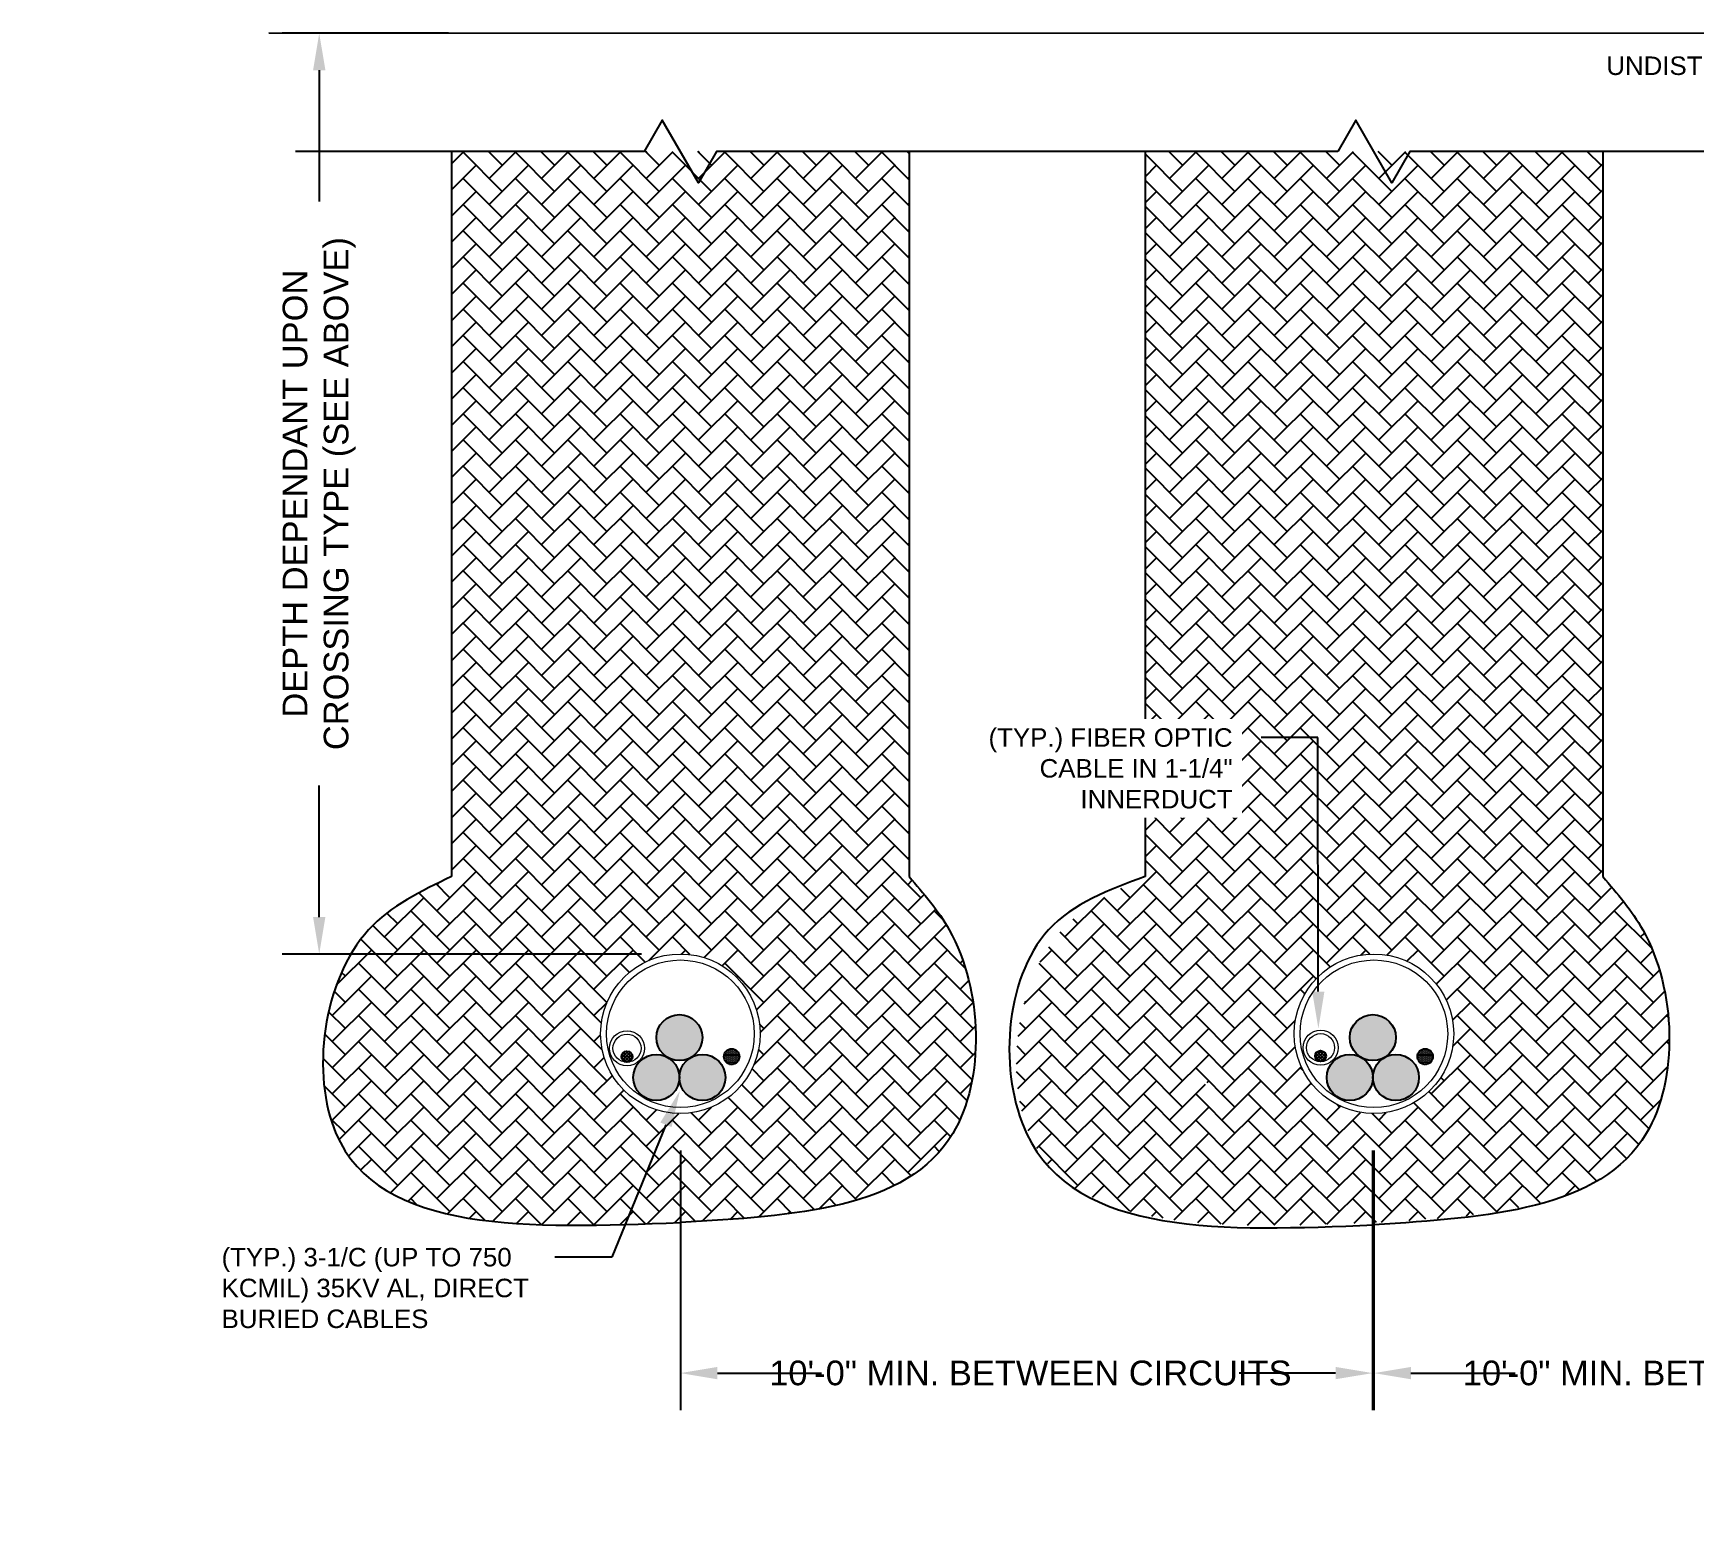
# Model space of a CAD drawing. Header units: feet. Extents: x 63 to 269, y 9 to 206.
# Drawn here: x 63 to 152.8, y 8.6 to 88.4 of the extents above; entities that cross this region are included whole.
import ezdxf
from ezdxf import colors
from ezdxf.entities.mleader import LeaderData, LeaderLine
from ezdxf.math import Vec2, Vec3

# ---------------------------------------------------------------- set-up
doc = ezdxf.new("R2010")
doc.units = ezdxf.units.FT
doc.header["$MEASUREMENT"] = 0
for name, color, linetype in [('CABLE', 2, 'Continuous'), ('E-FIN-GR', 4, 'Continuous'), ('G-ANNO-DIMS', 1, 'Continuous'), ('text', 1, 'Continuous')]:
    doc.layers.add(name, color=color, linetype=linetype)
doc.layers.add('CONDUIT', color=6, linetype='Continuous', lineweight=18)
doc.styles.add('NEI-A', font='arial.ttf')
doc.dimstyles.new('NEI-A', dxfattribs={"dimtxt": 0.1, "dimasz": 0.125, "dimexe": 0.0625, "dimexo": 0.0625, "dimgap": 0.0625, "dimtad": 0, "dimtih": 1, "dimtoh": 1, "dimdec": 4, "dimzin": 3, "dimdsep": 46, "dimlunit": 4, "dimtxsty": 'NEI-A', "dimcen": 0, "dimadec": 0, "dimazin": 0, "dimtfac": 0.75, "dimtdec": 4, "dimtofl": 0, "dimtmove": 0, "dimatfit": 3, "dimfxl": 1, "dimfrac": 1, "dimtolj": 1, "dimtzin": 0, "dimarcsym": 0})
pattern_1 = [(45, (0, 8.4629), (0, 1.4142136), [3, -1]), (135, (0.7071, 9.17), (1e-16, 1.4142136), [3, -1])]

# ---------------------------------------------------------------- blocks, each defined once
blk = doc.blocks.new('*D4')
at = {"layer": 'Defpoints', "color": 0, "transparency": 16777216}
for p in [(98.013, 30.031), (135.426, 30.031), (98.013, 15.999)]:
    blk.add_point(p, dxfattribs=at)
at = {"layer": 'G-ANNO-DIMS', "color": 0, "lineweight": -2, "transparency": 16777216}
for p, q in [((98.013, 28.031), (98.013, 13.999)), ((135.426, 28.031), (135.426, 13.999)), ((100.013, 15.999), (105.648, 15.999)), ((133.426, 15.999), (128.215, 15.999))]:
    blk.add_line(p, q, dxfattribs=at)
at = {"layer": 'G-ANNO-DIMS', "color": 0, "transparency": 16777216}
for points in [[(100.013, 16.332), (100.013, 15.666), (98.013, 15.999)], [(133.426, 16.332), (133.426, 15.666), (135.426, 15.999)]]:
    blk.add_solid(points, dxfattribs=at)
at = {"layer": 'G-ANNO-DIMS', "color": 0, "transparency": 16777216, "insert": (116.931, 15.999), "char_height": 3.2, "width": 27.13432, "attachment_point": 5, "style": 'NEI-A'}
blk.add_mtext('\\A1;{\\H0.41667x;10\'-0" MIN. BETWEEN CIRCUITS}', dxfattribs=at)
blk = doc.blocks.new('*D8')
at = {"layer": 'Defpoints', "color": 0, "transparency": 16777216}
for p in [(87.478, 88.439), (78.492, 38.656), (97.919, 38.656)]:
    blk.add_point(p, dxfattribs=at)
at = {"layer": 'G-ANNO-DIMS', "color": 0, "lineweight": -2, "transparency": 16777216}
for p, q in [((85.478, 88.439), (76.492, 88.439)), ((78.492, 86.439), (78.492, 79.337)), ((78.492, 40.656), (78.492, 47.758)), ((95.919, 38.656), (76.492, 38.656))]:
    blk.add_line(p, q, dxfattribs=at)
at = {"layer": 'G-ANNO-DIMS', "color": 0, "transparency": 16777216}
for points in [[(78.159, 86.439), (78.826, 86.439), (78.492, 88.439)], [(78.159, 40.656), (78.826, 40.656), (78.492, 38.656)]]:
    blk.add_solid(points, dxfattribs=at)
at = {"layer": 'G-ANNO-DIMS', "color": 0, "transparency": 16777216, "insert": (78.492, 63.547), "char_height": 3.2, "width": 27.70389, "attachment_point": 5, "rotation": 90, "style": 'NEI-A'}
blk.add_mtext('\\A1;{\\H0.41667x;DEPTH DEPENDANT UPON CROSSING TYPE (SEE ABOVE)}', dxfattribs=at)
blk = doc.blocks.new('*D9')
at = {"layer": 'Defpoints', "color": 0, "transparency": 16777216}
for p in [(135.499, 30.031), (172.911, 30.031), (135.499, 15.999)]:
    blk.add_point(p, dxfattribs=at)
at = {"layer": 'G-ANNO-DIMS', "color": 0, "lineweight": -2, "transparency": 16777216}
for p, q in [((135.499, 28.031), (135.499, 13.999)), ((172.911, 28.031), (172.911, 13.999)), ((137.499, 15.999), (143.134, 15.999)), ((170.911, 15.999), (165.7, 15.999))]:
    blk.add_line(p, q, dxfattribs=at)
at = {"layer": 'G-ANNO-DIMS', "color": 0, "transparency": 16777216}
for points in [[(137.499, 16.332), (137.499, 15.666), (135.499, 15.999)], [(170.911, 16.332), (170.911, 15.666), (172.911, 15.999)]]:
    blk.add_solid(points, dxfattribs=at)
at = {"layer": 'G-ANNO-DIMS', "color": 0, "transparency": 16777216, "insert": (154.417, 15.999), "char_height": 3.2, "width": 27.13432, "attachment_point": 5, "style": 'NEI-A'}
blk.add_mtext('\\A1;{\\H0.41667x;10\'-0" MIN. BETWEEN CIRCUITS}', dxfattribs=at)
blk = doc.blocks.new('_Dot')
at = {"color": 0, "linetype": 'ByBlock', "lineweight": -2}
blk.add_line((-0.5, 0), (-1, 0), dxfattribs=at)
at = {"color": 0, "linetype": 'ByBlock', "const_width": 0.5}
blk.add_lwpolyline([(-0.25, 0, 1), (0.25, 0, 1)], format="xyb", close=True, dxfattribs=at)

msp = doc.modelspace()

# ---------------------------------------------------------------- hatches: boundary and pattern name
h = msp.add_hatch()
h.set_pattern_fill('AR-HBONE', color=8, scale=0.25)
h.set_pattern_definition(pattern_1)
edge = h.paths.add_edge_path(flags=0)
edge.add_arc((97.95893, 34.13619), 1.245, -60.0000001, 0.0000001, ccw=False)
edge.add_arc((99.20393, 31.97979), 1.245, 0, 119.9999999, ccw=False)
edge.add_arc((99.20393, 31.97979), 1.245, -180, 0, ccw=False)
edge.add_arc((96.71393, 31.97979), 1.245, 180, 360, ccw=False)
edge.add_arc((96.71393, 31.97979), 1.245, 59.9999999, 180.0000002, ccw=False)
edge.add_arc((97.95893, 34.13619), 1.245, 180, 240, ccw=False)
edge.add_arc((97.95893, 34.13619), 1.245, 0, 180, ccw=False)
edge = h.paths.add_edge_path(flags=0)
edge.add_arc((98.01321, 34.34357), 3.9905, 0, 360)
edge = h.paths.add_edge_path(flags=16)
edge.add_arc((98.01321, 34.34357), 4.3125, 0, 180)
edge.add_arc((98.01321, 34.34357), 4.3125, 180, 360)
edge = h.paths.add_edge_path(flags=0)
edge.add_arc((98.01321, 34.34357), 3.9905, 0, 360)
edge = h.paths.add_edge_path(flags=16)
edge.add_arc((88.96552, 31.65385), 0.0876, 0, 360)
h.paths.add_polyline_path([(85.64551, 42.842), (85.51672, 42.78059), (85.38798, 42.71912), (85.25933, 42.65753), (85.13082, 42.59577), (85.00251, 42.53378), (84.87442, 42.4715), (84.74662, 42.40888), (84.61915, 42.34586), (84.49206, 42.28237), (84.36539, 42.21837), (84.23919, 42.15379), (84.11351, 42.08858), (83.98839, 42.02268), (83.86389, 41.95604), (83.74004, 41.88858), (83.6169, 41.82027), (83.49452, 41.75103), (83.37293, 41.68082), (83.25219, 41.60957), (83.13235, 41.53723), (83.01344, 41.46374), (82.89553, 41.38904), (82.77865, 41.31308), (82.66286, 41.23579), (82.54819, 41.15712), (82.4347, 41.07702), (82.32244, 40.99542), (82.21144, 40.91227), (82.10177, 40.82751), (81.99345, 40.74108), (81.88656, 40.65292), (81.78112, 40.56298), (81.67718, 40.4712), (81.5748, 40.37753), (81.47402, 40.2819), (81.37489, 40.18425), (81.27746, 40.08454), (81.18176, 39.9827), (81.08785, 39.87868), (80.99574, 39.7725), (80.90543, 39.66421), (80.81692, 39.55387), (80.73021, 39.44152), (80.6453, 39.32721), (80.5622, 39.21099), (80.48089, 39.09292), (80.40139, 38.97304), (80.32369, 38.8514), (80.24779, 38.72806), (80.1737, 38.60306), (80.10141, 38.47646), (80.03093, 38.3483), (79.96225, 38.21864), (79.89538, 38.08752), (79.83031, 37.95499), (79.76705, 37.82111), (79.7056, 37.68593), (79.64595, 37.54949), (79.58811, 37.41185), (79.53208, 37.27306), (79.47786, 37.13316), (79.42545, 36.99221), (79.37484, 36.85026), (79.32605, 36.70736), (79.27907, 36.56355), (79.23389, 36.41889), (79.19053, 36.27343), (79.14898, 36.12722), (79.10924, 35.98031), (79.07132, 35.83275), (79.03521, 35.68459), (79.00091, 35.53587), (78.96842, 35.38666), (78.93775, 35.237), (78.90889, 35.08694), (78.88185, 34.93652), (78.85662, 34.78581), (78.83321, 34.63485), (78.81162, 34.4837), (78.79184, 34.33239), (78.77388, 34.18099), (78.75774, 34.02954), (78.74342, 33.87809), (78.73091, 33.72669), (78.72022, 33.5754), (78.71136, 33.42426), (78.70431, 33.27333), (78.69908, 33.12265), (78.69568, 32.97227), (78.69409, 32.82225), (78.69433, 32.67263), (78.69638, 32.52347), (78.70027, 32.37481), (78.70597, 32.22671), (78.7135, 32.07921), (78.72285, 31.93237), (78.73402, 31.78624), (78.74702, 31.64086), (78.76184, 31.49629), (78.77849, 31.35258), (78.79697, 31.20977), (78.81727, 31.06792), (78.8394, 30.92708), (78.86336, 30.7873), (78.88914, 30.64862), (78.91675, 30.51111), (78.94619, 30.3748), (78.97746, 30.23975), (79.01056, 30.10602), (79.04549, 29.97364), (79.08225, 29.84267), (79.12084, 29.71316), (79.16126, 29.58516), (79.20351, 29.45873), (79.24759, 29.3339), (79.29351, 29.21074), (79.34126, 29.08928), (79.39084, 28.96959), (79.44225, 28.85171), (79.49549, 28.73563), (79.55054, 28.62135), (79.60738, 28.50884), (79.666, 28.39811), (79.7264, 28.28914), (79.78855, 28.1819), (79.85244, 28.0764), (79.91806, 27.97261), (79.9854, 27.87053), (80.05444, 27.77013), (80.12517, 27.67141), (80.19758, 27.57435), (80.27165, 27.47895), (80.34736, 27.38518), (80.42472, 27.29303), (80.5037, 27.2025), (80.58428, 27.11356), (80.66647, 27.0262), (80.75024, 26.94042), (80.83557, 26.85619), (80.92247, 26.77351), (81.0109, 26.69236), (81.10087, 26.61273), (81.19235, 26.5346), (81.28534, 26.45797), (81.37981, 26.38281), (81.47576, 26.30912), (81.57318, 26.23688), (81.67204, 26.16607), (81.77235, 26.0967), (81.87407, 26.02873), (81.97721, 25.96217), (82.08174, 25.89699), (82.18766, 25.83319), (82.29494, 25.77074), (82.40359, 25.70964), (82.51357, 25.64987), (82.62489, 25.59143), (82.73752, 25.53429), (82.85146, 25.47844), (82.96669, 25.42388), (83.08319, 25.37058), (83.20096, 25.31853), (83.31998, 25.26773), (83.44024, 25.21815), (83.56172, 25.16979), (83.68441, 25.12263), (83.8083, 25.07666), (83.93337, 25.03186), (84.05961, 24.98823), (84.18701, 24.94574), (84.31555, 24.90439), (84.44523, 24.86416), (84.57602, 24.82503), (84.70792, 24.78701), (84.8409, 24.75006), (84.97497, 24.71419), (85.1101, 24.67937), (85.24628, 24.6456), (85.38349, 24.61285), (85.52174, 24.58112), (85.66099, 24.55039), (85.80124, 24.52066), (85.94247, 24.4919), (86.08468, 24.4641), (86.22784, 24.43726), (86.37195, 24.41135), (86.51699, 24.38636), (86.66295, 24.36229), (86.80981, 24.33911), (86.95756, 24.31682), (87.10619, 24.2954), (87.25569, 24.27484), (87.40604, 24.25512), (87.55722, 24.23624), (87.70923, 24.21817), (87.86205, 24.20091), (88.01567, 24.18444), (88.17008, 24.16874), (88.32525, 24.15382), (88.48119, 24.13964), (88.63787, 24.12621), (88.79528, 24.1135), (88.95341, 24.10151), (89.11224, 24.09021), (89.27177, 24.0796), (89.43197, 24.06966), (89.59284, 24.06039), (89.75436, 24.05176), (89.91652, 24.04376), (90.07931, 24.03639), (90.2427, 24.02962), (90.4067, 24.02344), (90.57128, 24.01785), (90.73643, 24.01282), (90.90215, 24.00835), (91.0684, 24.00442), (91.23519, 24.00102), (91.4025, 23.99813), (91.57031, 23.99575), (91.73862, 23.99385), (91.9074, 23.99243), (92.07665, 23.99147), (92.24636, 23.99095), (92.4165, 23.99088), (92.58707, 23.99122), (92.75805, 23.99198), (92.92942, 23.99313), (93.10119, 23.99467), (93.27333, 23.99657), (93.44582, 23.99883), (93.61866, 24.00143), (93.79184, 24.00437), (93.96533, 24.00762), (94.13913, 24.01117), (94.31322, 24.01502), (94.4876, 24.01914), (94.66223, 24.02352), (94.83712, 24.02816), (95.01225, 24.03303), (95.18761, 24.03813), (95.36318, 24.04344), (95.53895, 24.04895), (95.7149, 24.05464), (95.89103, 24.06051), (96.06732, 24.06653), (96.24375, 24.0727), (96.42032, 24.07899), (96.59701, 24.08541), (96.7738, 24.09194), (96.95068, 24.09855), (97.12765, 24.10525), (97.30468, 24.11201), (97.48177, 24.11882), (97.65889, 24.12568), (97.83605, 24.13256), (98.01321, 24.13945), (98.15285, 24.14749), (98.29248, 24.15553), (98.4321, 24.16359), (98.57168, 24.17168), (98.71122, 24.17981), (98.85072, 24.18799), (98.99016, 24.19623), (99.12953, 24.20454), (99.26882, 24.21293), (99.40803, 24.22141), (99.54714, 24.22998), (99.68614, 24.23867), (99.82503, 24.24747), (99.9638, 24.2564), (100.10242, 24.26547), (100.24091, 24.27468), (100.37924, 24.28405), (100.5174, 24.2936), (100.65539, 24.30331), (100.7932, 24.31322), (100.93082, 24.32332), (101.06823, 24.33363), (101.20543, 24.34416), (101.34241, 24.35492), (101.47916, 24.36591), (101.61567, 24.37714), (101.75193, 24.38864), (101.88792, 24.4004), (102.02365, 24.41243), (102.1591, 24.42475), (102.29425, 24.43737), (102.42911, 24.45029), (102.56366, 24.46353), (102.69789, 24.47709), (102.8318, 24.49099), (102.96536, 24.50524), (103.09858, 24.51984), (103.23145, 24.5348), (103.36394, 24.55014), (103.49606, 24.56586), (103.6278, 24.58198), (103.75914, 24.5985), (103.89007, 24.61543), (104.02059, 24.63279), (104.15069, 24.65059), (104.28035, 24.66882), (104.40957, 24.68751), (104.53833, 24.70667), (104.66663, 24.72629), (104.79446, 24.7464), (104.92181, 24.76701), (105.04867, 24.78811), (105.17502, 24.80973), (105.30086, 24.83187), (105.42619, 24.85455), (105.55098, 24.87776), (105.67523, 24.90153), (105.79894, 24.92586), (105.92208, 24.95076), (106.04465, 24.97624), (106.16665, 25.00232), (106.28806, 25.02899), (106.40887, 25.05628), (106.52907, 25.08419), (106.64866, 25.11273), (106.76762, 25.14191), (106.88594, 25.17174), (107.00362, 25.20223), (107.12064, 25.23339), (107.237, 25.26523), (107.35268, 25.29777), (107.46768, 25.331), (107.58198, 25.36494), (107.69558, 25.3996), (107.80846, 25.43499), (107.92062, 25.47112), (108.03205, 25.508), (108.14274, 25.54564), (108.25267, 25.58405), (108.36185, 25.62324), (108.47025, 25.66321), (108.57787, 25.70399), (108.6847, 25.74557), (108.79073, 25.78797), (108.89595, 25.8312), (109.00035, 25.87527), (109.10392, 25.92018), (109.20666, 25.96596), (109.30854, 26.0126), (109.40957, 26.06011), (109.50972, 26.10852), (109.609, 26.15782), (109.7074, 26.20803), (109.8049, 26.25916), (109.90149, 26.31121), (109.99716, 26.3642), (110.09191, 26.41814), (110.18572, 26.47303), (110.27859, 26.52889), (110.37051, 26.58572), (110.46146, 26.64354), (110.55144, 26.70236), (110.64043, 26.76218), (110.72843, 26.82302), (110.81543, 26.88488), (110.90141, 26.94778), (110.98637, 27.01172), (111.07031, 27.07672), (111.1532, 27.14278), (111.23503, 27.20992), (111.31581, 27.27814), (111.39552, 27.34745), (111.47415, 27.41787), (111.55169, 27.48941), (111.62813, 27.56206), (111.70346, 27.63586), (111.77767, 27.71079), (111.85076, 27.78688), (111.9227, 27.86413), (111.9935, 27.94256), (112.06314, 28.02217), (112.13162, 28.10297), (112.19892, 28.18497), (112.26503, 28.26819), (112.32995, 28.35263), (112.39366, 28.4383), (112.45616, 28.52522), (112.51744, 28.61338), (112.57748, 28.70281), (112.63627, 28.79351), (112.69381, 28.88549), (112.75009, 28.97876), (112.8051, 29.07333), (112.85884, 29.16915), (112.91132, 29.26622), (112.96252, 29.36451), (113.01247, 29.46398), (113.06114, 29.56462), (113.10856, 29.66641), (113.15471, 29.7693), (113.19959, 29.87329), (113.24322, 29.97834), (113.28559, 30.08443), (113.3267, 30.19153), (113.36655, 30.29963), (113.40514, 30.40869), (113.44248, 30.51868), (113.47857, 30.6296), (113.5134, 30.7414), (113.54697, 30.85406), (113.5793, 30.96756), (113.61037, 31.08187), (113.6402, 31.19698), (113.66877, 31.31284), (113.6961, 31.42945), (113.72218, 31.54676), (113.74701, 31.66476), (113.7706, 31.78343), (113.79294, 31.90273), (113.81404, 32.02265), (113.8339, 32.14315), (113.85252, 32.26421), (113.8699, 32.38581), (113.88604, 32.50792), (113.90094, 32.63051), (113.9146, 32.75357), (113.92703, 32.87706), (113.93822, 33.00096), (113.94818, 33.12525), (113.9569, 33.2499), (113.96439, 33.37488), (113.97065, 33.50017), (113.97568, 33.62575), (113.97949, 33.75159), (113.98206, 33.87766), (113.9834, 34.00394), (113.98352, 34.1304), (113.98241, 34.25703), (113.98008, 34.38378), (113.97653, 34.51065), (113.97175, 34.6376), (113.96575, 34.76461), (113.95853, 34.89165), (113.95009, 35.01869), (113.94044, 35.14573), (113.92956, 35.27271), (113.91747, 35.39963), (113.90416, 35.52646), (113.88964, 35.65317), (113.8739, 35.77974), (113.85696, 35.90614), (113.8388, 36.03234), (113.81942, 36.15833), (113.79884, 36.28407), (113.77705, 36.40954), (113.75406, 36.53472), (113.72985, 36.65958), (113.70444, 36.7841), (113.67783, 36.90825), (113.65001, 37.032), (113.62099, 37.15533), (113.59077, 37.27822), (113.55934, 37.40063), (113.52672, 37.52255), (113.4929, 37.64395), (113.45788, 37.76481), (113.42166, 37.88509), (113.38424, 38.00478), (113.34564, 38.12384), (113.30583, 38.24226), (113.26484, 38.36001), (113.22265, 38.47706), (113.17927, 38.59339), (113.1347, 38.70897), (113.08894, 38.82378), (113.042, 38.9378), (112.99386, 39.05099), (112.94454, 39.16333), (112.89404, 39.2748), (112.84235, 39.38537), (112.78948, 39.49502), (112.73542, 39.60372), (112.68019, 39.71144), (112.62377, 39.81817), (112.56618, 39.92387), (112.5074, 40.02853), (112.44748, 40.13215), (112.38644, 40.23477), (112.32433, 40.33643), (112.26117, 40.43715), (112.19702, 40.53698), (112.13191, 40.63594), (112.06587, 40.73408), (111.99896, 40.83142), (111.93119, 40.92801), (111.86262, 41.02386), (111.79328, 41.11903), (111.72321, 41.21355), (111.65245, 41.30744), (111.58104, 41.40074), (111.50901, 41.4935), (111.4364, 41.58573), (111.36326, 41.67748), (111.28962, 41.76879), (111.21551, 41.85968), (111.14098, 41.95019), (111.06607, 42.04035), (110.99082, 42.13021), (110.91525, 42.21978), (110.83942, 42.30912), (110.76335, 42.39825), (110.6871, 42.48721), (110.61069, 42.57603), (110.53416, 42.66474), (110.45756, 42.75339), (110.38092, 42.842), (110.38092, 82.0457), (85.64551, 82.0457)])
h = msp.add_hatch()
h.set_pattern_fill('AR-HBONE', color=8, scale=0.25)
h.set_pattern_definition(pattern_1)
edge = h.paths.add_edge_path(flags=0)
edge.add_arc((135.44474, 34.13619), 1.245, -60.0000001, 0.0000001, ccw=False)
edge.add_arc((136.68974, 31.97979), 1.245, 0, 119.9999999, ccw=False)
edge.add_arc((136.68974, 31.97979), 1.245, -180, 0, ccw=False)
edge.add_arc((134.19974, 31.97979), 1.245, 180, 360, ccw=False)
edge.add_arc((134.19974, 31.97979), 1.245, 59.9999999, 180.0000002, ccw=False)
edge.add_arc((135.44474, 34.13619), 1.245, 180, 240, ccw=False)
edge.add_arc((135.44474, 34.13619), 1.245, 0, 180, ccw=False)
edge = h.paths.add_edge_path(flags=0)
edge.add_arc((135.49902, 34.34357), 3.9905, 0, 360)
edge = h.paths.add_edge_path(flags=16)
edge.add_arc((135.49902, 34.34357), 4.3125, 0, 180)
edge.add_arc((135.49902, 34.34357), 4.3125, 180, 360)
edge = h.paths.add_edge_path(flags=0)
edge.add_arc((135.49902, 34.34357), 3.9905, 0, 360)
edge = h.paths.add_edge_path(flags=16)
edge.add_arc((126.45133, 31.65385), 0.06782, 0, 360)
h.paths.add_polyline_path([(123.13131, 42.842), (123.00253, 42.78059), (122.87378, 42.71912), (122.74514, 42.65753), (122.61663, 42.59577), (122.48831, 42.53378), (122.36023, 42.4715), (122.23243, 42.40888), (122.10496, 42.34586), (121.97787, 42.28237), (121.8512, 42.21837), (121.725, 42.15379), (121.59932, 42.08858), (121.4742, 42.02268), (121.3497, 41.95604), (121.22585, 41.88858), (121.10271, 41.82027), (120.98033, 41.75103), (120.85874, 41.68082), (120.738, 41.60957), (120.61816, 41.53723), (120.49925, 41.46374), (120.38134, 41.38904), (120.26446, 41.31308), (120.14867, 41.23579), (120.034, 41.15712), (119.92051, 41.07702), (119.80825, 40.99542), (119.69725, 40.91227), (119.58757, 40.82751), (119.47926, 40.74108), (119.37237, 40.65292), (119.26693, 40.56298), (119.16299, 40.4712), (119.06061, 40.37753), (118.95983, 40.2819), (118.8607, 40.18425), (118.76327, 40.08454), (118.66757, 39.9827), (118.57366, 39.87868), (118.48155, 39.7725), (118.39124, 39.66421), (118.30273, 39.55387), (118.21602, 39.44152), (118.13111, 39.32721), (118.048, 39.21099), (117.9667, 39.09292), (117.8872, 38.97304), (117.8095, 38.8514), (117.7336, 38.72806), (117.65951, 38.60306), (117.58722, 38.47646), (117.51674, 38.3483), (117.44806, 38.21864), (117.38119, 38.08752), (117.31612, 37.95499), (117.25286, 37.82111), (117.19141, 37.68593), (117.13176, 37.54949), (117.07392, 37.41185), (117.01789, 37.27306), (116.96367, 37.13316), (116.91126, 36.99221), (116.86065, 36.85026), (116.81186, 36.70736), (116.76488, 36.56355), (116.7197, 36.41889), (116.67634, 36.27343), (116.63479, 36.12722), (116.59505, 35.98031), (116.55713, 35.83275), (116.52101, 35.68459), (116.48672, 35.53587), (116.45423, 35.38666), (116.42356, 35.237), (116.3947, 35.08694), (116.36766, 34.93652), (116.34243, 34.78581), (116.31902, 34.63485), (116.29743, 34.4837), (116.27765, 34.33239), (116.25969, 34.18099), (116.24355, 34.02954), (116.22923, 33.87809), (116.21672, 33.72669), (116.20603, 33.5754), (116.19717, 33.42426), (116.19012, 33.27333), (116.18489, 33.12265), (116.18148, 32.97227), (116.1799, 32.82225), (116.18014, 32.67263), (116.18219, 32.52347), (116.18607, 32.37481), (116.19178, 32.22671), (116.1993, 32.07921), (116.20866, 31.93237), (116.21983, 31.78624), (116.23283, 31.64086), (116.24765, 31.49629), (116.2643, 31.35258), (116.28278, 31.20977), (116.30308, 31.06792), (116.32521, 30.92708), (116.34917, 30.7873), (116.37495, 30.64862), (116.40256, 30.51111), (116.432, 30.3748), (116.46327, 30.23975), (116.49637, 30.10602), (116.5313, 29.97364), (116.56806, 29.84267), (116.60664, 29.71316), (116.64706, 29.58516), (116.68932, 29.45873), (116.7334, 29.3339), (116.77932, 29.21074), (116.82707, 29.08928), (116.87665, 28.96959), (116.92806, 28.85171), (116.9813, 28.73563), (117.03635, 28.62135), (117.09319, 28.50884), (117.15181, 28.39811), (117.21221, 28.28914), (117.27436, 28.1819), (117.33825, 28.0764), (117.40387, 27.97261), (117.47121, 27.87053), (117.54025, 27.77013), (117.61098, 27.67141), (117.68339, 27.57435), (117.75746, 27.47895), (117.83317, 27.38518), (117.91053, 27.29303), (117.98951, 27.2025), (118.07009, 27.11356), (118.15228, 27.0262), (118.23605, 26.94042), (118.32138, 26.85619), (118.40827, 26.77351), (118.49671, 26.69236), (118.58668, 26.61273), (118.67816, 26.5346), (118.77114, 26.45797), (118.86562, 26.38281), (118.96157, 26.30912), (119.05899, 26.23688), (119.15785, 26.16607), (119.25816, 26.0967), (119.35988, 26.02873), (119.46302, 25.96217), (119.56755, 25.89699), (119.67347, 25.83319), (119.78075, 25.77074), (119.88939, 25.70964), (119.99938, 25.64987), (120.1107, 25.59143), (120.22333, 25.53429), (120.33727, 25.47844), (120.4525, 25.42388), (120.569, 25.37058), (120.68677, 25.31853), (120.80579, 25.26773), (120.92605, 25.21815), (121.04753, 25.16979), (121.17022, 25.12263), (121.2941, 25.07666), (121.41918, 25.03186), (121.54542, 24.98823), (121.67282, 24.94574), (121.80136, 24.90439), (121.93104, 24.86416), (122.06183, 24.82503), (122.19373, 24.78701), (122.32671, 24.75006), (122.46078, 24.71419), (122.59591, 24.67937), (122.73209, 24.6456), (122.8693, 24.61285), (123.00754, 24.58112), (123.1468, 24.55039), (123.28705, 24.52066), (123.42828, 24.4919), (123.57049, 24.4641), (123.71365, 24.43726), (123.85776, 24.41135), (124.0028, 24.38636), (124.14876, 24.36229), (124.29562, 24.33911), (124.44337, 24.31682), (124.592, 24.2954), (124.7415, 24.27484), (124.89185, 24.25512), (125.04303, 24.23624), (125.19504, 24.21817), (125.34786, 24.20091), (125.50148, 24.18444), (125.65589, 24.16874), (125.81106, 24.15382), (125.967, 24.13964), (126.12368, 24.12621), (126.28109, 24.1135), (126.43922, 24.10151), (126.59805, 24.09021), (126.75758, 24.0796), (126.91778, 24.06966), (127.07865, 24.06039), (127.24017, 24.05176), (127.40233, 24.04376), (127.56512, 24.03639), (127.72851, 24.02962), (127.89251, 24.02344), (128.05709, 24.01785), (128.22224, 24.01282), (128.38795, 24.00835), (128.55421, 24.00442), (128.721, 24.00102), (128.88831, 23.99813), (129.05612, 23.99575), (129.22443, 23.99385), (129.39321, 23.99243), (129.56246, 23.99147), (129.73217, 23.99095), (129.90231, 23.99088), (130.07287, 23.99122), (130.24385, 23.99198), (130.41523, 23.99313), (130.587, 23.99467), (130.75913, 23.99657), (130.93163, 23.99883), (131.10447, 24.00143), (131.27765, 24.00437), (131.45114, 24.00762), (131.62494, 24.01117), (131.79903, 24.01502), (131.97341, 24.01914), (132.14804, 24.02352), (132.32293, 24.02816), (132.49806, 24.03303), (132.67342, 24.03813), (132.84899, 24.04344), (133.02476, 24.04895), (133.20071, 24.05464), (133.37684, 24.06051), (133.55313, 24.06653), (133.72956, 24.0727), (133.90613, 24.07899), (134.08282, 24.08541), (134.25961, 24.09194), (134.43649, 24.09855), (134.61346, 24.10525), (134.79049, 24.11201), (134.96758, 24.11882), (135.1447, 24.12568), (135.32186, 24.13256), (135.49902, 24.13945), (135.63866, 24.14749), (135.77829, 24.15553), (135.9179, 24.16359), (136.05749, 24.17168), (136.19703, 24.17981), (136.33653, 24.18799), (136.47597, 24.19623), (136.61534, 24.20454), (136.75463, 24.21293), (136.89384, 24.22141), (137.03295, 24.22998), (137.17195, 24.23867), (137.31084, 24.24747), (137.4496, 24.2564), (137.58823, 24.26547), (137.72672, 24.27468), (137.86505, 24.28405), (138.00321, 24.2936), (138.1412, 24.30331), (138.27901, 24.31322), (138.41663, 24.32332), (138.55404, 24.33363), (138.69124, 24.34416), (138.82822, 24.35492), (138.96497, 24.36591), (139.10148, 24.37714), (139.23774, 24.38864), (139.37373, 24.4004), (139.50946, 24.41243), (139.6449, 24.42475), (139.78006, 24.43737), (139.91492, 24.45029), (140.04947, 24.46353), (140.1837, 24.47709), (140.31761, 24.49099), (140.45117, 24.50524), (140.58439, 24.51984), (140.71726, 24.5348), (140.84975, 24.55014), (140.98187, 24.56586), (141.11361, 24.58198), (141.24495, 24.5985), (141.37588, 24.61543), (141.5064, 24.63279), (141.6365, 24.65059), (141.76616, 24.66882), (141.89538, 24.68751), (142.02414, 24.70667), (142.15244, 24.72629), (142.28027, 24.7464), (142.40762, 24.76701), (142.53448, 24.78811), (142.66083, 24.80973), (142.78667, 24.83187), (142.912, 24.85455), (143.03679, 24.87776), (143.16104, 24.90153), (143.28475, 24.92586), (143.40789, 24.95076), (143.53046, 24.97624), (143.65246, 25.00232), (143.77387, 25.02899), (143.89468, 25.05628), (144.01488, 25.08419), (144.13447, 25.11273), (144.25343, 25.14191), (144.37175, 25.17174), (144.48943, 25.20223), (144.60645, 25.23339), (144.72281, 25.26523), (144.83849, 25.29777), (144.95348, 25.331), (145.06779, 25.36494), (145.18139, 25.3996), (145.29427, 25.43499), (145.40643, 25.47112), (145.51786, 25.508), (145.62855, 25.54564), (145.73848, 25.58405), (145.84766, 25.62324), (145.95606, 25.66321), (146.06368, 25.70399), (146.17051, 25.74557), (146.27654, 25.78797), (146.38176, 25.8312), (146.48616, 25.87527), (146.58973, 25.92018), (146.69246, 25.96596), (146.79435, 26.0126), (146.89537, 26.06011), (146.99553, 26.10852), (147.09481, 26.15782), (147.19321, 26.20803), (147.2907, 26.25916), (147.3873, 26.31121), (147.48297, 26.3642), (147.57772, 26.41814), (147.67153, 26.47303), (147.7644, 26.52889), (147.85632, 26.58572), (147.94727, 26.64354), (148.03724, 26.70236), (148.12624, 26.76218), (148.21424, 26.82302), (148.30124, 26.88488), (148.38722, 26.94778), (148.47218, 27.01172), (148.55611, 27.07672), (148.639, 27.14278), (148.72084, 27.20992), (148.80162, 27.27814), (148.88133, 27.34745), (148.95996, 27.41787), (149.0375, 27.48941), (149.11394, 27.56206), (149.18927, 27.63586), (149.26348, 27.71079), (149.33657, 27.78688), (149.40851, 27.86413), (149.47931, 27.94256), (149.54895, 28.02217), (149.61743, 28.10297), (149.68473, 28.18497), (149.75084, 28.26819), (149.81576, 28.35263), (149.87947, 28.4383), (149.94197, 28.52522), (150.00325, 28.61338), (150.06328, 28.70281), (150.12208, 28.79351), (150.17962, 28.88549), (150.2359, 28.97876), (150.29091, 29.07333), (150.34465, 29.16915), (150.39713, 29.26622), (150.44833, 29.36451), (150.49828, 29.46398), (150.54695, 29.56462), (150.59437, 29.66641), (150.64052, 29.7693), (150.6854, 29.87329), (150.72903, 29.97834), (150.7714, 30.08443), (150.81251, 30.19153), (150.85236, 30.29963), (150.89095, 30.40869), (150.92829, 30.51868), (150.96438, 30.6296), (150.99921, 30.7414), (151.03278, 30.85406), (151.06511, 30.96756), (151.09618, 31.08187), (151.126, 31.19698), (151.15458, 31.31284), (151.18191, 31.42945), (151.20799, 31.54676), (151.23282, 31.66476), (151.25641, 31.78343), (151.27875, 31.90273), (151.29985, 32.02265), (151.31971, 32.14315), (151.33833, 32.26421), (151.35571, 32.38581), (151.37185, 32.50792), (151.38675, 32.63051), (151.40041, 32.75357), (151.41284, 32.87706), (151.42403, 33.00096), (151.43399, 33.12525), (151.44271, 33.2499), (151.4502, 33.37488), (151.45646, 33.50017), (151.46149, 33.62575), (151.46529, 33.75159), (151.46787, 33.87766), (151.46921, 34.00394), (151.46933, 34.1304), (151.46822, 34.25703), (151.46589, 34.38378), (151.46234, 34.51065), (151.45756, 34.6376), (151.45156, 34.76461), (151.44434, 34.89165), (151.4359, 35.01869), (151.42624, 35.14573), (151.41537, 35.27271), (151.40328, 35.39963), (151.38997, 35.52646), (151.37545, 35.65317), (151.35971, 35.77974), (151.34276, 35.90614), (151.3246, 36.03234), (151.30523, 36.15833), (151.28465, 36.28407), (151.26286, 36.40954), (151.23987, 36.53472), (151.21566, 36.65958), (151.19025, 36.7841), (151.16364, 36.90825), (151.13582, 37.032), (151.1068, 37.15533), (151.07658, 37.27822), (151.04515, 37.40063), (151.01253, 37.52255), (150.97871, 37.64395), (150.94368, 37.76481), (150.90747, 37.88509), (150.87005, 38.00478), (150.83144, 38.12384), (150.79164, 38.24226), (150.75065, 38.36001), (150.70846, 38.47706), (150.66508, 38.59339), (150.62051, 38.70897), (150.57475, 38.82378), (150.52781, 38.9378), (150.47967, 39.05099), (150.43035, 39.16333), (150.37985, 39.2748), (150.32816, 39.38537), (150.27529, 39.49502), (150.22123, 39.60372), (150.166, 39.71144), (150.10958, 39.81817), (150.05198, 39.92387), (149.99321, 40.02853), (149.93329, 40.13215), (149.87225, 40.23477), (149.81013, 40.33643), (149.74698, 40.43715), (149.68283, 40.53698), (149.61772, 40.63594), (149.55168, 40.73408), (149.48477, 40.83142), (149.417, 40.92801), (149.34843, 41.02386), (149.27909, 41.11903), (149.20902, 41.21355), (149.13826, 41.30744), (149.06685, 41.40074), (148.99482, 41.4935), (148.92221, 41.58573), (148.84907, 41.67748), (148.77542, 41.76879), (148.70132, 41.85968), (148.62679, 41.95019), (148.55188, 42.04035), (148.47662, 42.13021), (148.40106, 42.21978), (148.32523, 42.30912), (148.24916, 42.39825), (148.17291, 42.48721), (148.0965, 42.57603), (148.01997, 42.66474), (147.94337, 42.75339), (147.86673, 42.842), (147.86673, 82.0457), (123.13131, 82.0457)])
at = {"layer": 'CABLE'}
h = msp.add_hatch(color=256, dxfattribs=at)
h.dxf.hatch_style = 1
h.paths.add_polyline_path([(96.71393, 34.13619, 1), (99.20393, 34.13619, 1)])
h.paths.add_polyline_path([(95.46893, 31.97979, 1), (97.95893, 31.97979, 1)])
h.paths.add_polyline_path([(100.44893, 31.97979, 1), (97.95893, 31.97979, 1)])
h = msp.add_hatch(color=256, dxfattribs=at)
h.dxf.hatch_style = 1
h.paths.add_polyline_path([(134.19974, 34.13619, 1), (136.68974, 34.13619, 1)])
h.paths.add_polyline_path([(132.95474, 31.97979, 1), (135.44474, 31.97979, 1)])
h.paths.add_polyline_path([(137.93474, 31.97979, 1), (135.44474, 31.97979, 1)])
h = msp.add_hatch(dxfattribs=at)
h.set_pattern_fill('ANSI37', color=256)
h.set_pattern_definition([(45, (-21.36879, 12.30067), (-0.08838835, 0.08838835), []), (135, (-21.36879, 12.30067), (-0.08838835, -0.08838835), [])])
edge = h.paths.add_edge_path()
edge.add_arc((95.12717, 33.105), 0.29711, 180, 540, ccw=False)
h = msp.add_hatch(dxfattribs=at)
h.set_pattern_fill('DOTS', color=256)
h.set_pattern_definition([(0, (-26.886515, 9.83109), (0.03125, 0.0625), [0, -0.0625])])
edge = h.paths.add_edge_path()
edge.add_arc((100.78504, 33.10984), 0.42098, 0, 360)
h = msp.add_hatch(dxfattribs=at)
h.set_pattern_fill('ANSI37', color=256)
h.set_pattern_definition([(45, (16.11887, 12.33165), (-0.08838835, 0.08838835), []), (135, (16.11887, 12.33165), (-0.08838835, -0.08838835), [])])
edge = h.paths.add_edge_path()
edge.add_arc((132.61483, 33.13598), 0.29711, 180, 540, ccw=False)
h = msp.add_hatch(dxfattribs=at)
h.set_pattern_fill('DOTS', color=256)
h.set_pattern_definition([(0, (10.599294, 9.83109), (0.03125, 0.0625), [0, -0.0625])])
edge = h.paths.add_edge_path()
edge.add_arc((138.27085, 33.10984), 0.42098, 0, 360)

# ---------------------------------------------------------------- linework, layer by layer
for p, q in [((85.64551, 82.0457), (85.64551, 42.842)), ((110.38092, 82.0457), (110.38092, 42.842)), ((123.13131, 82.0457), (123.13131, 42.842)), ((147.86673, 82.0457), (147.86673, 42.842))]:
    msp.add_line(p, q)
msp.add_open_spline([(85.64551, 42.842), (84.00472, 42.05974), (78.93226, 39.6414), (77.01111, 23.322), (89.87241, 23.82259), (98.01321, 24.13945)], degree=3, knots=[0, 0, 0, 0, 5.33054107, 16.47924765, 35.70594973, 35.70594973, 35.70594973, 35.70594973])
for points in [[(110.38092, 42.842), (112.54599, 39.96018), (112.73397, 28.95169), (98.01321, 24.13945)], [(123.13131, 42.842), (117.91789, 39.96018), (116.72811, 28.95169), (135.49902, 24.01186)], [(147.86673, 42.842), (150.0318, 39.96018), (150.21978, 28.95169), (135.49902, 24.01186)]]:
    msp.add_spline(points, degree=3)
for centre, radius in [((97.95893, 34.13619), 1.245), ((135.44474, 34.13619), 1.245), ((95.12717, 33.105), 0.29711), ((96.71393, 31.97979), 1.245), ((99.20393, 31.97979), 1.245), ((100.78504, 33.10984), 0.42098), ((132.61483, 33.13598), 0.29711), ((134.19974, 31.97979), 1.245), ((136.68974, 31.97979), 1.245), ((138.27085, 33.10984), 0.42098)]:
    msp.add_circle(centre, radius, dxfattribs=at)
at = {"layer": 'CONDUIT'}
for centre, radius in [((98.01321, 34.34357), 4.3125), ((135.49902, 34.34357), 4.3125), ((98.01321, 34.34357), 3.9905), ((135.49902, 34.34357), 3.9905), ((95.12917, 33.56232), 0.9484), ((95.12917, 33.56232), 0.7582)]:
    msp.add_circle(centre, radius, dxfattribs=at)
at = {"layer": 'E-FIN-GR', "flags": 128}
msp.add_lwpolyline([(268.83211, 88.40096), (75.77275, 88.43854)], dxfattribs=at)
at = {"layer": 'text'}
for points in [[(133.54784, 82.0457), (99.96439, 82.0457), (98.9888, 80.35592), (97.03762, 83.73547), (96.06203, 82.0457), (77.20736, 82.0457)], [(171.03365, 82.0457), (137.4502, 82.0457), (136.47461, 80.35592), (134.52343, 83.73547), (133.54784, 82.0457)]]:
    msp.add_lwpolyline(points, dxfattribs=at)

# ---------------------------------------------------------------- dimensions: what is measured, and where the dimension line sits
at = {"layer": 'G-ANNO-DIMS'}
dim = msp.add_linear_dim(base=(78.49234, 38.65607), p1=(87.47758, 88.43854), p2=(97.91905, 38.65607), angle=90, text='{\\H0.41667x;DEPTH DEPENDANT UPON CROSSING TYPE (SEE ABOVE)}', dimstyle='NEI-A', override={"dimscale": 32, "dimasz": 0.0625}, dxfattribs=at)
dim.commit()
dim.dimension.update_dxf_attribs({"geometry": '*D8', "text_midpoint": (78.49234, 63.54731), "text_rotation": 90})
for base, p1, p2, picture, middle in [((98.01321, 15.99903), (135.42557, 30.03107), (98.01321, 30.03107), '*D4', (116.93114, 15.99903)), ((135.49902, 15.99903), (172.91137, 30.03107), (135.49902, 30.03107), '*D9', (154.41695, 15.99903))]:
    dim = msp.add_linear_dim(base=base, p1=p1, p2=p2, angle=180, text='{\\H0.41667x;10\'-0" MIN. BETWEEN CIRCUITS}', dimstyle='NEI-A', override={"dimscale": 32, "dimasz": 0.0625}, dxfattribs=at)
    dim.commit()
    dim.dimension.update_dxf_attribs({"geometry": picture, "text_midpoint": middle, "dimtype": 160})

# ---------------------------------------------------------------- next in the draw order: leaders
ml = msp.add_multileader_mtext('Standard', dxfattribs=at)
ml.set_content('\\pxt2;UNDISTURBED EARTH', color=256, style='NEI-A')
ml.set_leader_properties()
ml.set_arrow_properties(name='DOT')
ml.build(insert=Vec2(0, 0))
ml.multileader.update_dxf_attribs({"dogleg_length": 3.07146, "arrow_head_size": 2})
ctx = ml.context
ctx.base_point, ctx.char_height, ctx.arrow_head_size, ctx.landing_gap_size, ctx.plane_origin = Vec3(146.71061, 86.68031), 1, 2, 1.53573, Vec3(860.41251, -23.59475)
ctx.text_align_type = 2
notes = []
notes.append((ctx, [(0, (1, 1, 0), (162.7594, 86.68031), (-1, 0), 3.07146, [(0, [(167.71517, 78.7683)], 0, [])])]))
ctx.mtext.insert, ctx.mtext.width, ctx.mtext.alignment, ctx.mtext.flow_direction = Vec3(158.15221, 87.18031), 1.5110273, 3, 5
ctx.mtext.has_bg_fill, ctx.mtext.bg_color, ctx.mtext.bg_scale_factor, ctx.mtext.bg_transparency, ctx.mtext.use_window_bg_color = 1, -1073741824, 1.5, 0, 1
ml = msp.add_multileader_mtext('Standard', dxfattribs=at)
ml.set_content('\\A1;(TYP.) FIBER OPTIC CABLE IN 1-1/4" INNERDUCT ', color=256, style='NEI-A')
ml.set_leader_properties()
ml.build(insert=Vec2(0, 0))
ml.multileader.update_dxf_attribs({"dogleg_length": 3.07146, "arrow_head_size": 2})
ctx = ml.context
ctx.base_point, ctx.char_height, ctx.arrow_head_size, ctx.landing_gap_size, ctx.plane_origin = Vec3(113.27257, 50.35411), 1, 2, 1.53573, Vec3(107.39521, 35.563)
ctx.text_align_type = 2
notes.append((ctx, [(1, (1, 1, 0), (132.47007, 50.35411), (-1, 0), 3.07146, [(0, [(132.49934, 34.62375)], 0, [])])]))
ctx.mtext.insert, ctx.mtext.width, ctx.mtext.alignment, ctx.mtext.flow_direction = Vec3(127.86287, 50.86264), 14.4063165, 3, 5
ctx.mtext.has_bg_fill, ctx.mtext.bg_color, ctx.mtext.bg_scale_factor, ctx.mtext.bg_transparency, ctx.mtext.use_window_bg_color = 1, -1073741824, 1.5, 0, 1
ml = msp.add_multileader_mtext('Standard', dxfattribs=at)
ml.set_content('\\A1;(TYP.) 3-1/C (UP TO 750 KCMIL) 35KV AL, DIRECT BURIED CABLES  ', color=256, style='NEI-A')
ml.set_leader_properties()
ml.build(insert=Vec2(0, 0))
ml.multileader.update_dxf_attribs({"dogleg_length": 3.07146, "arrow_head_size": 2})
ctx = ml.context
ctx.base_point, ctx.char_height, ctx.arrow_head_size, ctx.landing_gap_size, ctx.plane_origin = Vec3(71.67957, 22.25973), 1, 2, 1.53573, Vec3(57.34332, 19.71057)
notes.append((ctx, [(1, (1, 1, 0), (94.30544, 22.25973), (-1, 0), 3.07146, [(0, [(97.99108, 31.27347)], 0, [])])]))
ctx.mtext.insert, ctx.mtext.width, ctx.mtext.flow_direction = Vec3(73.2153, 22.76826), 18.2544056, 5
ctx.mtext.has_bg_fill, ctx.mtext.bg_color, ctx.mtext.bg_scale_factor, ctx.mtext.bg_transparency, ctx.mtext.use_window_bg_color = 1, -1073741824, 1.5, 0, 1
for ctx, leaders in notes:
    for number, flags, end, landing, length, lines in leaders:
        leader = LeaderData()
        leader.index, (leader.has_last_leader_line, leader.has_dogleg_vector, leader.attachment_direction) = number, flags
        leader.last_leader_point, leader.dogleg_vector, leader.dogleg_length = Vec3(end), Vec3(landing), length
        for number, points, colour, breaks in lines:
            line = LeaderLine()
            line.index, line.vertices, line.color, line.breaks = number, Vec3.list(points), colors.encode_raw_color(colour), breaks
            leader.lines.append(line)
        ctx.leaders.append(leader)

# ---------------------------------------------------------------- next in the draw order: linework, layer by layer
at = {"layer": 'CONDUIT'}
for radius in [0.9484, 0.7582]:
    msp.add_circle((132.61683, 33.5933), radius, dxfattribs=at)

doc.saveas('drawing.dxf')
